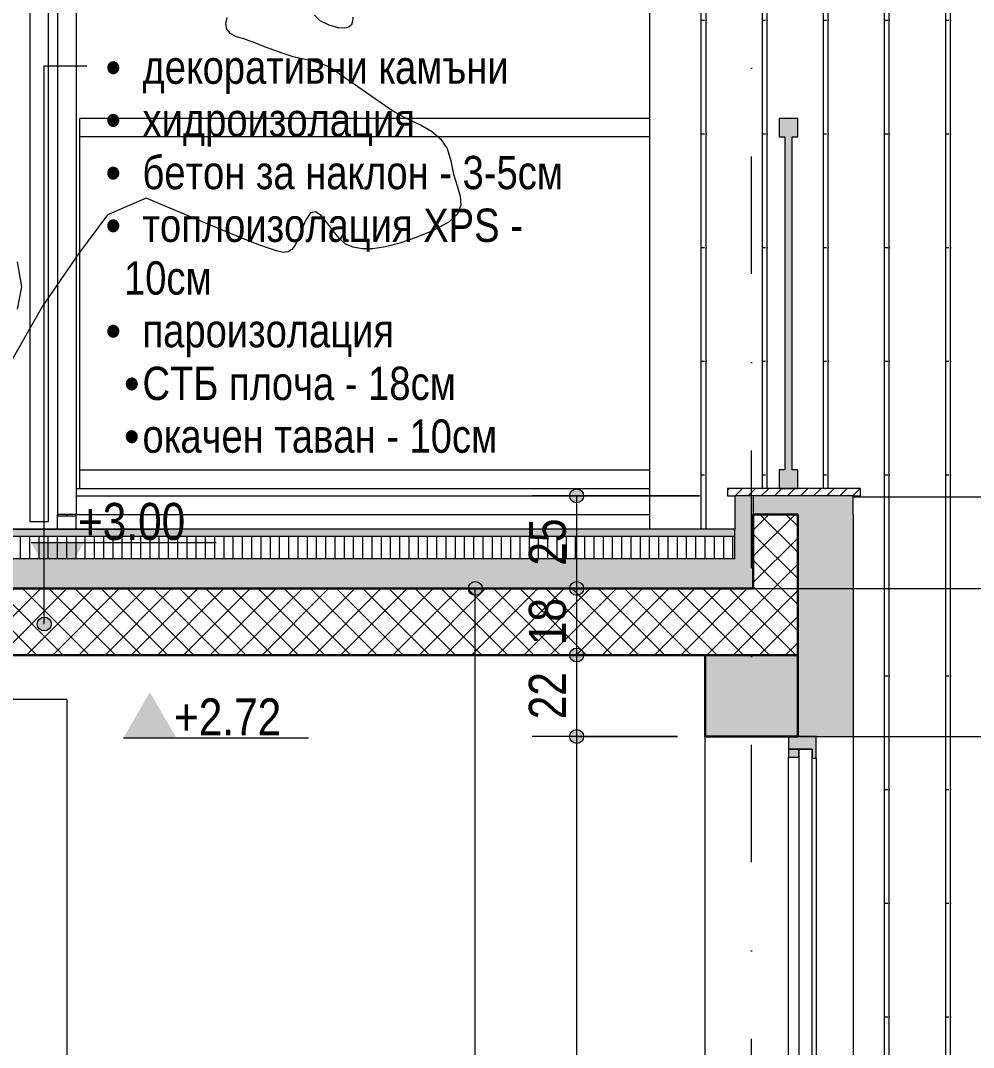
# Model space of a CAD drawing. Header units: centimetres. Extents: x -1339 to 248, y -200 to 805.
# Drawn here: x -431.6 to -174.1, y 176 to 453.4 of the extents above; entities that cross this region are included whole.
import ezdxf

# ---------------------------------------------------------------- set-up
doc = ezdxf.new("R2010")
doc.units = ezdxf.units.CM
doc.linetypes.add('Dash', pattern=[31.75, 15.875, -15.875])
doc.linetypes.add('Dash dot', pattern=[79.375, 31.75, -23.8125, 0, -23.8125])
for name, color, linetype, lineweight in [('A-ANNO-DIMS', 7, 'Continuous', 9), ('A-ANNO-DIMS-50', 7, 'Continuous', 9), ('A-ANNO-NOTE', 7, 'Continuous', 9), ('A-DETL-GENF', 7, 'Continuous', 9), ('A-DETL-MBND', 7, 'Continuous', 9), ('A-FLOR', 7, 'Continuous', 9), ('A-FLOR-FNSH', 7, 'Continuous', 9), ('A-FLOR-HRAL', 7, 'Continuous', 9), ('A-FLOR-LEVL', 7, 'Continuous', 9), ('A-FLOR-MCUT', 7, 'Continuous', 9), ('A-FLOR-PATT', 7, 'Continuous', 9), ('A-GLAZ', 7, 'Continuous', 5), ('A-GLAZ-CWMG', 7, 'Continuous', 9), ('A-WALL', 7, 'Continuous', 9), ('A-WALL-IDEN', 7, 'Continuous', 9), ('A-WALL-PATT', 7, 'Continuous', 9), ('E-ELEC-EQPM', 7, 'Continuous', 9), ('G-ANNO-DIMS', 7, 'Continuous', 9), ('G-ANNO-TEXT', 7, 'Continuous', 9), ('L-PLNT', 7, 'Continuous', 15), ('P-PIPE', 7, 'Continuous', 9), ('S-BEAM', 7, 'Continuous', 9), ('S-GRID', 7, 'Continuous', 9)]:
    doc.layers.add(name, color=color, linetype=linetype, lineweight=lineweight)
doc.layers.add('A-DETL', color=7, linetype='Continuous', lineweight=9, true_color=0x008000)
doc.styles.add('Arial Narrow_1', font='ARIALN.TTF', dxfattribs={"height": 10})
doc.styles.add('Arial Narrow_2', font='ARIALN.TTF', dxfattribs={"height": 9})
doc.dimstyles.new('TEC_DIM', dxfattribs={"dimscale": 30.48, "dimtxt": 10.23431, "dimasz": 0.492126, "dimexe": 0.393701, "dimexo": 0.246063, "dimgap": 0, "dimtad": 1, "dimdec": 0, "dimzin": 0, "dimdsep": 46, "dimtxsty": 'Arial Narrow_1', "dimblk1": 'DOTSMALL', "dimblk2": 'DOTSMALL', "dimsah": 1, "dimcen": 0.09, "dimazin": 0, "dimtfac": 1, "dimtdec": 4, "dimtix": 1, "dimtmove": 0, "dimatfit": 3, "dimfxl": 0, "dimtvp": 1, "dimtolj": 1, "dimtzin": 0, "dimarcsym": 0})
pattern_1 = [(45, (-668.992, 332.896), (-3.535534, 3.535534), []), (135, (-668.992, 332.896), (-3.535534, -3.535534), [])]

# ---------------------------------------------------------------- blocks, each defined once
blk = doc.blocks.new('Railing - Railing-1761564-Б-Б')
at = {"layer": 'A-FLOR-HRAL', "true_color": 0xc0c0c0}
blk.add_hatch(color=9, dxfattribs=at).paths.add_polyline_path([(-221.59, 327), (-221.59, 332), (-223.09, 332), (-223.09, 422), (-221.59, 422), (-221.59, 427), (-226.59, 427), (-226.59, 422), (-225.09, 422), (-225.09, 332), (-226.59, 332), (-226.59, 327), (-222.96, 327)])
at = {"layer": 'A-FLOR-HRAL'}
for p, q in [((-221.59, 427), (-226.59, 427)), ((-226.59, 427), (-226.59, 422)), ((-221.59, 422), (-221.59, 427)), ((-226.59, 422), (-225.09, 422)), ((-225.09, 422), (-225.09, 332)), ((-223.09, 332), (-223.09, 422)), ((-223.09, 422), (-221.59, 422)), ((-225.09, 332), (-226.59, 332)), ((-226.59, 332), (-226.59, 327)), ((-221.59, 332), (-223.09, 332)), ((-221.59, 327), (-221.59, 332)), ((-226.59, 327), (-221.59, 327))]:
    blk.add_line(p, q, dxfattribs=at)
blk = doc.blocks.new('Railing - Railing-1762037-Б-Б')
at = {"layer": 'A-FLOR-HRAL', "color": 252, "true_color": 0x838383}
for p, q in [((-415.59, 422), (-415.59, 427)), ((-329.4, 427), (-415.59, 427)), ((-327.23, 427), (-329.34, 427)), ((-318.71, 422), (-415.59, 422)), ((-415.59, 390.9), (-415.59, 422))]:
    blk.add_line(p, q, dxfattribs=at)
at = {"layer": 'A-FLOR-HRAL'}
for p, q in [((-261.59, 427), (-327.23, 427)), ((-261.59, 422), (-318.71, 422)), ((-415.59, 332), (-415.59, 390.9)), ((-415.59, 327), (-415.59, 332)), ((-415.59, 332), (-261.59, 332))]:
    blk.add_line(p, q, dxfattribs=at)
blk = doc.blocks.new('Rectangular Mullion - TEC_LAMEL-2372253-Б-Б')
at = {"layer": 'A-GLAZ-CWMG', "color": 254, "true_color": 0xd5d5d5}
for p, q in [((-424.09, 551.47), (-424.09, 378.52)), ((-429.09, 540.26), (-429.09, 370.19))]:
    blk.add_line(p, q, dxfattribs=at)
at = {"layer": 'A-GLAZ-CWMG', "color": 253, "true_color": 0xaaaaaa}
for p, q in [((-424.09, 378.52), (-424.09, 318)), ((-429.09, 370.19), (-429.09, 318)), ((-424.09, 318), (-429.09, 318))]:
    blk.add_line(p, q, dxfattribs=at)
blk = doc.blocks.new('Planting_RPC_Tree_Deciduous - Blue_Berry_Elder-4_5_Meters-1824323-Б-Б')
at = {"layer": 'L-PLNT', "color": 253, "true_color": 0xaaaaaa}
for p, q in [((-375.81, 454.25), (-376.16, 452.57)), ((-376.16, 452.57), (-375.96, 451.14)), ((-350.59, 453.35), (-352.16, 454.88)), ((-348.22, 452.17), (-350.59, 453.35)), ((-342.17, 452.32), (-342.84, 451.66)), ((-341.87, 453.24), (-342.17, 452.32)), ((-341.8, 454.34), (-341.87, 453.24)), ((-375.96, 451.14), (-375.05, 449.99)), ((-375.05, 449.99), (-373.29, 449.17)), ((-345.74, 451.5), (-348.22, 452.17)), ((-343.99, 451.36), (-345.74, 451.5)), ((-342.84, 451.66), (-343.99, 451.36)), ((-373.29, 449.17), (-371.35, 448.59)), ((-371.35, 448.59), (-369.86, 448.09)), ((-369.86, 448.09), (-368.59, 447.6)), ((-368.59, 447.6), (-367.29, 447.08)), ((-367.29, 447.08), (-365.75, 446.46)), ((-365.75, 446.46), (-363.71, 445.68)), ((-363.71, 445.68), (-360.94, 444.68)), ((-360.94, 444.68), (-357.99, 443.76)), ((-357.99, 443.76), (-355.46, 443.14)), ((-355.46, 443.14), (-353.24, 442.64)), ((-353.24, 442.64), (-351.19, 442.11)), ((-351.19, 442.11), (-349.19, 441.39)), ((-349.19, 441.39), (-347.12, 440.31)), ((-347.12, 440.31), (-344.86, 438.7)), ((-344.86, 438.7), (-331.39, 429.35)), ((-331.39, 429.35), (-329.03, 427.87)), ((-329.03, 427.87), (-326.27, 426.54)), ((-326.27, 426.54), (-323.37, 425.15)), ((-323.37, 425.15), (-320.58, 423.54)), ((-320.58, 423.54), (-318.13, 421.52)), ((-318.13, 421.52), (-316.29, 418.9)), ((-316.29, 418.9), (-315.31, 415.51)), ((-315.31, 415.51), (-314.57, 411.92)), ((-314.57, 411.92), (-313.61, 408.79)), ((-313.61, 408.79), (-312.83, 406.02)), ((-397.6, 405.41), (-408.08, 400.92)), ((-379.65, 397.92), (-397.6, 405.41)), ((-312.83, 406.02), (-312.65, 403.53)), ((-312.65, 403.53), (-313.47, 401.23)), ((-408.08, 400.92), (-415.93, 390.44)), ((-353.26, 401.44), (-354.58, 399.42)), ((-351.84, 401.73), (-353.26, 401.44)), ((-350.35, 400.73), (-351.84, 401.73)), ((-348.79, 398.9), (-350.35, 400.73)), ((-313.47, 401.23), (-315.72, 399.02)), ((-377.01, 396.8), (-379.65, 397.92)), ((-374.39, 395.71), (-377.01, 396.8)), ((-354.58, 399.42), (-355.71, 396.65)), ((-347.16, 396.71), (-348.79, 398.9)), ((-319.79, 396.8), (-324.67, 394.81)), ((-315.72, 399.02), (-319.79, 396.8)), ((-371.81, 394.65), (-374.39, 395.71)), ((-369.31, 393.64), (-371.81, 394.65)), ((-356.6, 394.42), (-357.4, 392.73)), ((-355.71, 396.65), (-356.6, 394.42)), ((-345.47, 394.61), (-347.16, 396.71)), ((-343.74, 393.06), (-345.47, 394.61)), ((-324.67, 394.81), (-329.06, 393.31)), ((-366.9, 392.72), (-369.31, 393.64)), ((-364.6, 391.9), (-366.9, 392.72)), ((-362.44, 391.19), (-364.6, 391.9)), ((-358.25, 391.56), (-359.28, 390.92)), ((-357.4, 392.73), (-358.25, 391.56)), ((-341.74, 392.17), (-343.74, 393.06)), ((-339.28, 391.74), (-341.74, 392.17)), ((-336.35, 391.78), (-339.28, 391.74)), ((-332.95, 392.31), (-336.35, 391.78)), ((-329.06, 393.31), (-332.95, 392.31)), ((-415.93, 390.44), (-425.66, 376.23)), ((-360.63, 390.8), (-362.44, 391.19)), ((-359.28, 390.92), (-360.63, 390.8)), ((-431.27, 381.46), (-432.39, 388.2)), ((-432.39, 375.48), (-431.27, 381.46)), ((-425.66, 376.23), (-435.01, 359.77)), ((-439.09, 316), (-426.15, 316)), ((-426.15, 316), (-414.26, 316)), ((-414.26, 316), (-403.78, 316)), ((-403.78, 316), (-395.03, 316)), ((-395.03, 316), (-391.51, 316))]:
    blk.add_line(p, q, dxfattribs=at)
blk = doc.blocks.new('SINGLE - F - 145x252-2508675-Б-Б')
at = {"layer": 'A-GLAZ', "true_color": 0xc0c0c0}
h = blk.add_hatch(color=9, dxfattribs=at)
h.paths.add_polyline_path([(-224.09, 8), (-216.59, 8), (-216.59, 13.9), (-217.69, 13.9), (-217.69, 11.4), (-224.09, 11.4)])
h.paths.add_polyline_path([(-217.69, 254.1), (-216.59, 254.1), (-216.59, 260), (-224.09, 260), (-224.09, 256.6), (-217.69, 256.6)])
h = blk.add_hatch(color=9, dxfattribs=at)
h.paths.add_polyline_path([(-224.09, 11.4), (-221.29, 11.4), (-221.29, 13.6), (-224.09, 13.6)])
h.paths.add_polyline_path([(-221.29, 254.4), (-221.29, 256.6), (-224.09, 256.6), (-224.09, 254.4)])
at = {"layer": 'A-GLAZ'}
for p, q in [((-224.09, 260), (-224.09, 256.6)), ((-216.59, 260), (-224.09, 260)), ((-216.59, 254.1), (-216.59, 260)), ((-224.09, 256.6), (-224.09, 254.4)), ((-221.29, 256.6), (-224.09, 256.6)), ((-224.09, 256.6), (-217.69, 256.6)), ((-217.69, 256.6), (-221.29, 256.6)), ((-221.29, 256.6), (-221.29, 11.4)), ((-221.29, 254.4), (-221.29, 256.6)), ((-217.69, 11.4), (-217.69, 256.6)), ((-217.69, 256.6), (-217.69, 254.1)), ((-224.09, 254.4), (-221.29, 254.4)), ((-224.09, 13.6), (-224.09, 254.4)), ((-217.69, 254.1), (-216.59, 254.1)), ((-216.59, 254.1), (-216.59, 13.9)), ((-216.59, 13.9), (-217.69, 13.9)), ((-217.69, 13.9), (-217.69, 11.4)), ((-216.59, 8), (-216.59, 13.9)), ((-224.09, 13.6), (-224.09, 11.4)), ((-221.29, 13.6), (-224.09, 13.6)), ((-224.09, 11.4), (-221.29, 11.4)), ((-224.09, 11.4), (-224.09, 8)), ((-217.69, 11.4), (-224.09, 11.4)), ((-221.29, 11.4), (-221.29, 13.6)), ((-221.29, 11.4), (-217.69, 11.4)), ((-224.09, 8), (-216.59, 8))]:
    blk.add_line(p, q, dxfattribs=at)
blk = doc.blocks.new('Fireplace - Type 1-2346596-Б-Б')
at = {"layer": 'E-ELEC-EQPM', "color": 254, "true_color": 0xcccccc}
for p, q in [((-549.09, 270), (-549.09, 91.71)), ((-419.09, 270), (-549.09, 270)), ((-419.09, 270), (-419.09, 91.71)), ((-419.09, 91.71), (-549.09, 91.71)), ((-549.09, 91.68), (-419.09, 91.68)), ((-549.09, 89.72), (-549.09, 91.68)), ((-419.09, 89.72), (-419.09, 91.68)), ((-419.09, 89.72), (-549.09, 89.72)), ((-534.62, 89.72), (-534.62, 77.49)), ((-534.62, 89.72), (-534.62, 77.49)), ((-534.57, 89.72), (-534.57, 77.48)), ((-534.55, 89.72), (-534.55, 77.48)), ((-534.55, 89.72), (-534.55, 77.48)), ((-534.54, 77.48), (-534.54, 89.68)), ((-534.54, 89.68), (-534.54, 89.02)), ((-534.54, 89.02), (-534.54, 89.68)), ((-534.54, 77.48), (-534.54, 89.02)), ((-534.54, 89.02), (-534.49, 89.02)), ((-534.49, 89.02), (-534.54, 89.02)), ((-534.52, 77.48), (-534.52, 89.72)), ((-534.52, 77.48), (-534.52, 89.72)), ((-534.49, 89.67), (-534.48, 89.71)), ((-534.48, 89.71), (-534.49, 89.67)), ((-534.49, 77.48), (-534.49, 89.67)), ((-534.49, 89.02), (-534.49, 89.67)), ((-534.49, 89.67), (-534.49, 89.02)), ((-534.49, 77.48), (-534.49, 89.02)), ((-534.48, 89.71), (-534.44, 89.73)), ((-534.44, 89.73), (-534.48, 89.71)), ((-534.48, 77.47), (-534.48, 89.71)), ((-534.45, 89.72), (-534.45, 77.47)), ((-534.45, 89.72), (-534.45, 77.47)), ((-534.45, 77.47), (-534.45, 89.72)), ((-534.44, 77.47), (-534.44, 89.72)), ((-534.12, 77.44), (-534.12, 89.72)), ((-534.1, 89.72), (-534.1, 89.12)), ((-534.1, 89.12), (-534.1, 89.72)), ((-434.44, 89.12), (-534.1, 89.12)), ((-434.44, 89.12), (-534.1, 89.12)), ((-534.04, 77.43), (-534.05, 89.72)), ((-534.05, 89.72), (-534.04, 77.43)), ((-434.94, 75.97), (-434.94, 89.72)), ((-434.58, 89.72), (-434.58, 76.02)), ((-434.58, 76.02), (-434.58, 89.72)), ((-434.54, 76.03), (-434.54, 89.72)), ((-434.51, 76.03), (-434.51, 89.72)), ((-434.51, 89.72), (-434.51, 76.03)), ((-434.44, 89.72), (-434.44, 89.12)), ((-434.44, 89.12), (-434.44, 89.72)), ((-434.19, 89.73), (-434.15, 89.71)), ((-434.15, 89.71), (-434.19, 89.73)), ((-434.19, 89.72), (-434.19, 76.08)), ((-434.18, 76.08), (-434.18, 89.72)), ((-434.18, 76.08), (-434.18, 89.72)), ((-434.18, 89.72), (-434.18, 76.08)), ((-434.15, 89.71), (-434.15, 76.08)), ((-434.15, 89.71), (-434.14, 89.67)), ((-434.14, 89.67), (-434.15, 89.71)), ((-434.14, 89.67), (-434.14, 76.09)), ((-434.14, 89.67), (-434.14, 89.02)), ((-434.14, 89.02), (-434.14, 89.67)), ((-434.14, 89.02), (-434.14, 76.09)), ((-434.14, 89.02), (-434.09, 89.02)), ((-434.09, 89.02), (-434.14, 89.02)), ((-434.11, 89.72), (-434.11, 76.09)), ((-434.11, 89.72), (-434.11, 76.09)), ((-434.09, 89.68), (-434.09, 76.09)), ((-434.09, 89.02), (-434.09, 89.68)), ((-434.09, 89.68), (-434.09, 89.02)), ((-434.09, 89.02), (-434.09, 76.09)), ((-434.08, 76.09), (-434.08, 89.72)), ((-434.08, 76.09), (-434.08, 89.72)), ((-434.06, 76.1), (-434.06, 89.72)), ((-434.01, 76.1), (-434.01, 89.72)), ((-434.01, 76.1), (-434.01, 89.72)), ((-497.67, 54.19), (-497.67, 54.99)), ((-497.67, 54.99), (-477.67, 54.99)), ((-497.67, 54.99), (-497.67, 54.49)), ((-496.17, 54.99), (-497.67, 54.99)), ((-497.67, 54.99), (-497.67, 54.99)), ((-497.67, 54.49), (-497.67, 54.19)), ((-477.67, 54.49), (-497.67, 54.49)), ((-497.67, 54.49), (-496.17, 54.49)), ((-497.67, 54.49), (-497.67, 54.49)), ((-497.67, 52.19), (-497.67, 54.19)), ((-497.67, 54.19), (-477.67, 54.19)), ((-497.67, 54.19), (-477.67, 54.19)), ((-497.67, 52.19), (-497.67, 54.19)), ((-496.97, 54.99), (-496.17, 54.99)), ((-496.97, 54.49), (-496.97, 54.99)), ((-496.97, 54.99), (-478.37, 54.99)), ((-496.97, 54.99), (-496.97, 54.99)), ((-496.97, 54.49), (-496.97, 54.99)), ((-496.17, 54.49), (-496.97, 54.49)), ((-496.97, 54.49), (-496.97, 54.49)), ((-478.37, 54.49), (-496.97, 54.49)), ((-479.17, 54.99), (-496.17, 54.99)), ((-496.17, 54.99), (-496.17, 54.49)), ((-496.17, 54.99), (-496.17, 54.49)), ((-496.17, 54.99), (-479.17, 54.99)), ((-496.17, 54.49), (-479.17, 54.49)), ((-479.17, 54.49), (-496.17, 54.49)), ((-479.17, 54.99), (-479.17, 54.49)), ((-477.67, 54.99), (-479.17, 54.99)), ((-479.17, 54.99), (-478.37, 54.99)), ((-479.17, 54.49), (-479.17, 54.99)), ((-479.17, 54.49), (-477.67, 54.49)), ((-478.37, 54.49), (-479.17, 54.49)), ((-478.37, 54.99), (-478.37, 54.49)), ((-478.37, 54.99), (-478.37, 54.99)), ((-478.37, 54.99), (-478.37, 54.49)), ((-478.37, 54.49), (-478.37, 54.49)), ((-477.67, 54.49), (-477.67, 54.99)), ((-477.67, 54.99), (-477.67, 54.99)), ((-477.67, 54.19), (-477.67, 54.99)), ((-477.67, 54.49), (-477.67, 54.49)), ((-477.67, 54.49), (-477.67, 54.19)), ((-477.67, 52.19), (-477.67, 54.19)), ((-477.67, 54.19), (-477.67, 52.19)), ((-477.59, 50), (-509.3, 50)), ((-509.3, 50), (-477.59, 50)), ((-509.22, 51.36), (-477.59, 51.36)), ((-509.22, 51.35), (-477.59, 51.35)), ((-509.22, 51.26), (-477.59, 51.26)), ((-509.22, 51.24), (-477.59, 51.24)), ((-477.59, 51.94), (-509.18, 51.94)), ((-509.18, 51.94), (-477.59, 51.94)), ((-477.67, 52.19), (-497.67, 52.19)), ((-497.67, 52.19), (-497.67, 51.38)), ((-497.67, 51.88), (-497.67, 52.19)), ((-497.67, 52.19), (-477.67, 52.19)), ((-497.67, 51.88), (-477.67, 51.88)), ((-477.67, 51.38), (-497.67, 51.38)), ((-477.67, 51.88), (-477.67, 52.19)), ((-477.67, 52.19), (-477.67, 51.38)), ((-448.19, 51.94), (-469.59, 51.94)), ((-469.59, 51.94), (-448.19, 51.94)), ((-469.59, 51.36), (-448.15, 51.36)), ((-469.59, 51.35), (-448.15, 51.35)), ((-469.59, 51.26), (-448.15, 51.26)), ((-469.59, 51.24), (-448.15, 51.24)), ((-448.07, 50), (-469.59, 50)), ((-469.59, 50), (-448.07, 50)), ((-419.09, 8), (-419.09, 16))]:
    blk.add_line(p, q, dxfattribs=at)
at = {"layer": 'E-ELEC-EQPM', "color": 254, "true_color": 0xcccccc, "flags": 128}
for points in [[(-534.54, 89.68), (-534.54, 89.7), (-534.53, 89.72)], [(-534.54, 89.02), (-534.54, 89.19), (-534.54, 89.35), (-534.54, 89.52), (-534.54, 89.68)], [(-534.49, 89.02), (-534.5, 89.02), (-534.52, 89.02), (-534.53, 89.02), (-534.54, 89.02)], [(-534.48, 89.71), (-534.48, 89.7), (-534.49, 89.69), (-534.49, 89.68), (-534.49, 89.67)], [(-534.49, 89.67), (-534.49, 89.51), (-534.49, 89.35), (-534.49, 89.19), (-534.49, 89.02)], [(-534.45, 89.72), (-534.46, 89.72), (-534.47, 89.72), (-534.48, 89.71)], [(-434.15, 89.71), (-434.16, 89.72), (-434.17, 89.72), (-434.18, 89.72)], [(-434.14, 89.67), (-434.14, 89.68), (-434.14, 89.69), (-434.15, 89.7), (-434.15, 89.71)], [(-434.14, 89.02), (-434.14, 89.19), (-434.14, 89.35), (-434.14, 89.51), (-434.14, 89.67)], [(-434.09, 89.02), (-434.1, 89.02), (-434.11, 89.02), (-434.12, 89.02), (-434.14, 89.02)], [(-434.1, 89.72), (-434.09, 89.7), (-434.09, 89.68)], [(-434.09, 89.68), (-434.09, 89.52), (-434.09, 89.35), (-434.09, 89.19), (-434.09, 89.02)]]:
    blk.add_lwpolyline(points, dxfattribs=at)
blk = doc.blocks.new('Rectangular Mullion - TEC_LAMEL-2378679-Б-Б')
at = {"layer": 'A-GLAZ-CWMG', "color": 254, "true_color": 0xd5d5d5}
for p, q in [((-416.59, 549.27), (-416.59, 389.49)), ((-421.59, 540.26), (-421.59, 382.18))]:
    blk.add_line(p, q, dxfattribs=at)
at = {"layer": 'A-GLAZ-CWMG', "color": 253, "true_color": 0xaaaaaa}
for p, q in [((-416.59, 389.49), (-416.59, 320)), ((-421.59, 382.18), (-421.59, 320)), ((-416.59, 320), (-421.59, 320))]:
    blk.add_line(p, q, dxfattribs=at)
blk = doc.blocks.new('Entwässerungsrinne Fahrweg - 330-2441895-Б-Б')
at = {"layer": 'P-PIPE'}
h = blk.add_hatch(dxfattribs=at)
h.set_pattern_fill('FP1_2', color=256, style=0, pattern_type=2)
h.set_pattern_definition([(90, (-668.992, 332.896), (-2.5, 2e-16), [])])
h.paths.add_polyline_path([(-421.59, 319.5), (-416.59, 319.5), (-416.59, 320), (-421.59, 320)])
blk.add_line((-416.59, 319.5), (-421.59, 319.5), dxfattribs=at)
blk = doc.blocks.new('Spot Elevations - ELEVATION_PROJECT-150941-Б-Б')
at = {"layer": 'A-ANNO-NOTE'}
blk.add_hatch(color=256, dxfattribs=at).paths.add_polyline_path([(-428.74, 312.39), (-414.43, 312.39), (-421.59, 300)])
blk.add_line((-428.74, 312.39), (-378.74, 312.39), dxfattribs=at)
blk = doc.blocks.new('Spot Elevations - ELEVATION_PROJECT-V37-Б-Б')
at = {"layer": 'A-ANNO-NOTE'}
blk.add_hatch(color=256, dxfattribs=at).paths.add_polyline_path([(-403.79, 259.61), (-389.48, 259.61), (-396.63, 272)])
blk.add_line((-403.79, 259.61), (-353.79, 259.61), dxfattribs=at)
blk = doc.blocks.new('DIMBLOCK14-Б-Б')
at = {"layer": 'A-ANNO-DIMS-50', "transparency": 16777216}
h = blk.add_hatch(color=256, dxfattribs=at)
edge = h.paths.add_edge_path()
edge.add_arc((-281.3, 260), 1.88, 0, 360)
h = blk.add_hatch(color=256, dxfattribs=at)
edge = h.paths.add_edge_path()
edge.add_arc((-281.3, 8), 1.88, 0, 360)
for p, q in [((-254.09, 260), (-293.3, 260)), ((-281.3, 8), (-281.3, 260)), ((-281.3, 260), (-254.09, 260)), ((-276.46, 8), (-293.3, 8)), ((-281.3, 8), (-276.46, 8))]:
    blk.add_line(p, q, dxfattribs=at)
for centre in [(-281.3, 260), (-281.3, 8)]:
    blk.add_circle(centre, 1.88, dxfattribs=at)
at = {"layer": 'A-ANNO-DIMS-50', "color": 0, "transparency": 16777216, "insert": (-294.23, 124.5), "char_height": 10, "width": 22.8079, "attachment_point": 1, "rotation": 90, "line_spacing_factor": 0.974696, "style": 'Arial Narrow_1'}
blk.add_mtext('252', dxfattribs=at)
blk = doc.blocks.new('_DotSmall')
at = {"color": 0, "linetype": 'ByBlock', "const_width": 0.5}
blk.add_lwpolyline([(-0.0625, 0, 1), (0.0625, 0, 1)], format="xyb", close=True, dxfattribs=at)
blk = doc.blocks.new('DIMBLOCK15-Б-Б')
at = {"layer": 'A-ANNO-DIMS-50', "transparency": 16777216}
h = blk.add_hatch(color=256, dxfattribs=at)
edge = h.paths.add_edge_path()
edge.add_arc((-281.3, 282), 1.88, 0, 360)
h = blk.add_hatch(color=256, dxfattribs=at)
edge = h.paths.add_edge_path()
edge.add_arc((-281.3, 260), 1.88, 0, 360)
for p, q in [((-276.46, 282), (-293.3, 282)), ((-281.3, 260), (-281.3, 282)), ((-281.3, 282), (-276.46, 282)), ((-254.09, 260), (-293.3, 260)), ((-281.3, 260), (-254.09, 260))]:
    blk.add_line(p, q, dxfattribs=at)
for centre in [(-281.3, 282), (-281.3, 260)]:
    blk.add_circle(centre, 1.88, dxfattribs=at)
at = {"layer": 'A-ANNO-DIMS-50', "color": 0, "transparency": 16777216, "insert": (-294.23, 264.66), "char_height": 10, "width": 15.2053, "attachment_point": 1, "rotation": 90, "line_spacing_factor": 0.974696, "style": 'Arial Narrow_1'}
blk.add_mtext('22', dxfattribs=at)
blk = doc.blocks.new('DIMBLOCK16-Б-Б')
at = {"layer": 'A-ANNO-DIMS-50', "transparency": 16777216}
h = blk.add_hatch(color=256, dxfattribs=at)
edge = h.paths.add_edge_path()
edge.add_arc((-281.3, 300), 1.88, 0, 360)
h = blk.add_hatch(color=256, dxfattribs=at)
edge = h.paths.add_edge_path()
edge.add_arc((-281.3, 282), 1.88, 0, 360)
for p, q in [((-276.46, 300), (-293.3, 300)), ((-281.3, 282), (-281.3, 300)), ((-281.3, 300), (-276.46, 300)), ((-276.46, 282), (-293.3, 282)), ((-281.3, 282), (-276.46, 282))]:
    blk.add_line(p, q, dxfattribs=at)
for centre in [(-281.3, 300), (-281.3, 282)]:
    blk.add_circle(centre, 1.88, dxfattribs=at)
at = {"layer": 'A-ANNO-DIMS-50', "color": 0, "transparency": 16777216, "insert": (-294.23, 284.66), "char_height": 10, "width": 15.2053, "attachment_point": 1, "rotation": 90, "line_spacing_factor": 0.974696, "style": 'Arial Narrow_1'}
blk.add_mtext('18', dxfattribs=at)
blk = doc.blocks.new('DIMBLOCK17-Б-Б')
at = {"layer": 'A-ANNO-DIMS-50', "transparency": 16777216}
h = blk.add_hatch(color=256, dxfattribs=at)
edge = h.paths.add_edge_path()
edge.add_arc((-281.3, 325), 1.88, 0, 360)
h = blk.add_hatch(color=256, dxfattribs=at)
edge = h.paths.add_edge_path()
edge.add_arc((-281.3, 300), 1.88, 0, 360)
for p, q in [((-248.09, 325), (-293.3, 325)), ((-281.3, 300), (-281.3, 325)), ((-281.3, 325), (-248.09, 325)), ((-276.46, 300), (-293.3, 300)), ((-281.3, 300), (-276.46, 300))]:
    blk.add_line(p, q, dxfattribs=at)
for centre in [(-281.3, 325), (-281.3, 300)]:
    blk.add_circle(centre, 1.88, dxfattribs=at)
at = {"layer": 'A-ANNO-DIMS-50', "color": 0, "transparency": 16777216, "insert": (-294.23, 306.16), "char_height": 10, "width": 15.2053, "attachment_point": 1, "rotation": 90, "line_spacing_factor": 0.974696, "style": 'Arial Narrow_1'}
blk.add_mtext('25', dxfattribs=at)
blk = doc.blocks.new('DIMBLOCK19-Б-Б')
at = {"layer": 'A-ANNO-DIMS-50', "transparency": 16777216}
h = blk.add_hatch(color=256, dxfattribs=at)
edge = h.paths.add_edge_path()
edge.add_arc((-308.7, 300), 1.88, 0, 360)
h = blk.add_hatch(color=256, dxfattribs=at)
edge = h.paths.add_edge_path()
edge.add_arc((-308.7, 0), 1.87, 0, 360)
for p, q in [((-303.85, 300), (-320.7, 300)), ((-308.7, 0), (-308.7, 300)), ((-308.7, 300), (-303.85, 300)), ((-303.85, 0), (-320.7, 0)), ((-308.7, 0), (-303.85, 0))]:
    blk.add_line(p, q, dxfattribs=at)
for centre, radius in [((-308.7, 300), 1.88), ((-308.7, 0), 1.87)]:
    blk.add_circle(centre, radius, dxfattribs=at)
at = {"layer": 'A-ANNO-DIMS-50', "color": 0, "transparency": 16777216, "insert": (-321.63, 140.5), "char_height": 10, "width": 22.8079, "attachment_point": 1, "rotation": 90, "line_spacing_factor": 0.974696, "style": 'Arial Narrow_1'}
blk.add_mtext('300', dxfattribs=at)

msp = doc.modelspace()

# ---------------------------------------------------------------- hatches: boundary and pattern name
at = {"layer": 'A-DETL-GENF', "true_color": 0xffff80}
msp.add_hatch(color=51, dxfattribs=at).paths.add_polyline_path([(-221.59, 320), (-206.59, 320), (-206.59, 325), (-233.59, 325), (-233.59, 320), (-222.96, 320)])
at = {"layer": 'A-FLOR-PATT', "lineweight": 5, "true_color": 0x787878}
msp.add_hatch(color=8, dxfattribs=at).paths.add_polyline_path([(-238.59, 314), (-238.59, 316), (-583.59, 316), (-583.59, 314), (-247.76, 314)])
at = {"layer": 'A-FLOR-PATT', "true_color": 0xc0c0c0}
h = msp.add_hatch(dxfattribs=at)
h.set_pattern_fill('FP1_13', color=9, angle=-90, style=0, pattern_type=2)
h.set_pattern_definition([(270, (-714.087, 316), (2.5, 2e-16), [])])
h.paths.add_polyline_path([(-238.59, 308), (-238.59, 314), (-583.59, 314), (-583.59, 308), (-247.76, 308)])
at = {"layer": 'A-FLOR-PATT', "true_color": 0xffff80}
msp.add_hatch(color=51, dxfattribs=at).paths.add_polyline_path([(-495.73, 300), (-238.59, 300), (-238.59, 308), (-603.59, 308), (-603.59, 300), (-545.33, 300)])
at = {"layer": 'A-FLOR-PATT'}
h = msp.add_hatch(dxfattribs=at)
h.set_pattern_fill('FP1_1', color=256, style=0, pattern_type=2)
h.set_pattern_definition(pattern_1)
h.paths.add_polyline_path([(-938.95, 282), (-221.59, 282), (-221.59, 300), (-938.95, 300), (-938.95, 287.3)])
at = {"layer": 'A-WALL-PATT', "true_color": 0x8b8b8b}
h = msp.add_hatch(dxfattribs=at)
h.set_pattern_fill('FP1_15', color=252, style=0, pattern_type=2)
h.set_pattern_definition([(0, (-247.65, 300), (16.51, 30.709), [0.8382, -15.672]), (90, (-264.16, 300), (-16.51, 30.709), [30.709, 0]), (90, (-262.89, 300), (-16.51, 30.709), [30.709, 0])])
h.paths.add_polyline_path([(-198.17, 300), (-176.59, 300), (-176.59, 730.58), (-261.59, 730.58), (-261.59, 316), (-238.59, 316), (-238.59, 325), (-240.59, 325), (-240.59, 327), (-226.59, 327), (-226.59, 332), (-225.09, 332), (-225.09, 422), (-226.59, 422), (-226.59, 427), (-221.59, 427), (-221.59, 422), (-223.09, 422), (-223.09, 332), (-221.59, 332), (-221.59, 327), (-204.59, 327), (-204.59, 325), (-206.59, 325), (-206.59, 300)])
at = {"layer": 'A-WALL-PATT', "true_color": 0x787878}
h = msp.add_hatch(dxfattribs=at)
h.set_pattern_fill('FP1_4', color=8, style=0, pattern_type=2)
h.set_pattern_definition([(45, (-668.992, 332.896), (-1.767767, 1.767767), [])])
h.paths.add_polyline_path([(-204.59, 325), (-204.59, 327), (-240.59, 327), (-240.59, 325), (-206.59, 325)])
at = {"layer": 'A-WALL-PATT', "true_color": 0xffff80}
msp.add_hatch(color=51, dxfattribs=at).paths.add_polyline_path([(-238.59, 300), (-233.59, 300), (-233.59, 325), (-238.59, 325), (-238.59, 308)])
at = {"layer": 'A-WALL-PATT', "lineweight": 5, "true_color": 0xffff80}
msp.add_hatch(color=51, dxfattribs=at).paths.add_polyline_path([(-206.59, 300), (-206.59, 320), (-221.59, 320), (-221.59, 300)])
h = msp.add_hatch(color=51, dxfattribs=at)
h.paths.add_polyline_path([(-216.59, -10), (-216.59, 8), (-221.59, 8), (-221.59, -10)])
h.paths.add_polyline_path([(-206.59, 260), (-206.59, 300), (-221.59, 300), (-221.59, 260)])
at = {"layer": 'A-WALL-PATT', "true_color": 0x8b8b8b}
h = msp.add_hatch(dxfattribs=at)
h.set_pattern_fill('FP1_14', color=252, style=0, pattern_type=2)
h.set_pattern_definition([(0, (-181.61, 0), (16.51, 30.709), [0.8382, -15.672]), (90, (-198.12, 0), (-16.51, 30.709), [30.709, 0]), (90, (-196.85, 0), (-16.51, 30.709), [30.709, 0])])
h.paths.add_polyline_path([(-202.09, 5), (-176.59, 5), (-176.59, 300), (-206.59, 300), (-206.59, 5)])
at = {"layer": 'A-WALL-PATT', "true_color": 0x808080}
msp.add_hatch(color=8, dxfattribs=at).paths.add_polyline_path([(-246.59, 260), (-221.59, 260), (-221.59, 282), (-246.59, 282)])
at = {"layer": 'G-ANNO-TEXT'}
h = msp.add_hatch(color=256, dxfattribs=at)
edge = h.paths.add_edge_path()
edge.add_arc((-425.17, 290.38), 1.88, 0, 360)
at = {"layer": 'S-BEAM'}
h = msp.add_hatch(dxfattribs=at)
h.set_pattern_fill('FP1_1', color=256, style=0, pattern_type=2)
h.set_pattern_definition(pattern_1)
h.paths.add_polyline_path([(-221.59, 300), (-221.59, 320), (-233.59, 320), (-233.59, 300), (-222.96, 300)])

# ---------------------------------------------------------------- linework, layer by layer
at = {"layer": 'A-DETL', "color": 7, "lineweight": 30}
for p, q in [((-233.59, 320), (-233.59, 300)), ((-233.59, 320), (-221.59, 320)), ((-221.59, 300), (-221.59, 320)), ((-246.59, 282), (-221.59, 282))]:
    msp.add_line(p, q, dxfattribs=at)
at = {"layer": 'A-DETL-MBND'}
for p, q in [((-233.59, 325), (-238.59, 325)), ((-233.59, 325), (-233.59, 320)), ((-206.59, 325), (-233.59, 325)), ((-206.59, 320), (-206.59, 325))]:
    msp.add_line(p, q, dxfattribs=at)
at = {"layer": 'A-FLOR'}
for p, q in [((-416.59, 320), (-261.59, 320)), ((-416.59, 316), (-416.59, 320))]:
    msp.add_line(p, q, dxfattribs=at)
at = {"layer": 'A-FLOR-FNSH'}
msp.add_line((-238.59, 316), (-583.59, 316), dxfattribs=at)
at = {"layer": 'A-FLOR-FNSH', "lineweight": 30}
for p, q in [((-233.59, 300), (-938.95, 300)), ((-721.59, 282), (-246.59, 282))]:
    msp.add_line(p, q, dxfattribs=at)
at = {"layer": 'A-FLOR-LEVL', "linetype": 'Dash'}
msp.add_line((-1317.52, 300), (176.75, 300), dxfattribs=at)
at = {"layer": 'A-FLOR-MCUT'}
for p, q in [((-238.59, 314), (-583.59, 314)), ((-238.59, 308), (-238.59, 316)), ((-238.59, 308), (-588.59, 308))]:
    msp.add_line(p, q, dxfattribs=at)
at = {"layer": 'A-WALL'}
for p, q in [((-261.59, 689.76), (-261.59, 316)), ((-416.59, 327), (-261.59, 327)), ((-416.59, 325), (-261.59, 325)), ((-204.59, 327), (-240.59, 327)), ((-240.59, 327), (-240.59, 325)), ((-240.59, 325), (-238.59, 325)), ((-238.59, 325), (-238.59, 316)), ((-206.59, 325), (-204.59, 325)), ((-204.59, 325), (-204.59, 327)), ((-421.59, 316), (-421.59, 320)), ((-233.59, 300), (-233.59, 320)), ((-221.59, 320), (-221.59, 300)), ((-206.59, 320), (-206.59, 5)), ((-246.59, 8), (-246.59, 260)), ((-221.59, 260), (-206.59, 260))]:
    msp.add_line(p, q, dxfattribs=at)
at = {"layer": 'A-WALL', "lineweight": 30}
for p, q in [((-221.59, 300), (-221.59, 260)), ((-246.59, 282), (-246.59, 260)), ((-246.59, 260), (-221.59, 260))]:
    msp.add_line(p, q, dxfattribs=at)
at = {"layer": 'A-WALL-IDEN'}
msp.add_line((-226.59, 300), (-142.39, 300), dxfattribs=at)
at = {"layer": 'G-ANNO-DIMS'}
for p, q in [((-206.59, 324.74), (-113.37, 324.74)), ((-206.59, 260), (-110.7, 260))]:
    msp.add_line(p, q, dxfattribs=at)
at = {"layer": 'G-ANNO-TEXT'}
for p, q in [((-425.17, 441.2), (-413.63, 441.2)), ((-425.17, 290.38), (-425.17, 441.2))]:
    msp.add_line(p, q, dxfattribs=at)
msp.add_circle((-425.17, 290.38), 1.88, dxfattribs=at)
at = {"layer": 'S-GRID', "color": 1, "linetype": 'Dash dot', "lineweight": 18, "true_color": 0xff0000}
msp.add_line((-234.09, -91.88), (-234.09, 649.77), dxfattribs=at)

# ---------------------------------------------------------------- block references
at = {"layer": 'A-ANNO-NOTE'}
for name in ['Spot Elevations - ELEVATION_PROJECT-150941-Б-Б', 'Spot Elevations - ELEVATION_PROJECT-V37-Б-Б']:
    msp.add_blockref(name, (0, 0), dxfattribs=at)
at = {"layer": 'A-FLOR-HRAL'}
for name in ['Railing - Railing-1762037-Б-Б', 'Railing - Railing-1761564-Б-Б']:
    msp.add_blockref(name, (0, 0), dxfattribs=at)
at = {"layer": 'A-GLAZ'}
msp.add_blockref('SINGLE - F - 145x252-2508675-Б-Б', (0, 0), dxfattribs=at)
at = {"layer": 'A-GLAZ-CWMG', "color": 253, "true_color": 0xaaaaaa}
for name in ['Rectangular Mullion - TEC_LAMEL-2372253-Б-Б', 'Rectangular Mullion - TEC_LAMEL-2378679-Б-Б']:
    msp.add_blockref(name, (0, 0), dxfattribs=at)
at = {"layer": 'E-ELEC-EQPM', "color": 254, "true_color": 0xcccccc}
msp.add_blockref('Fireplace - Type 1-2346596-Б-Б', (0, 0), dxfattribs=at)
at = {"layer": 'L-PLNT', "color": 253, "true_color": 0xaaaaaa}
msp.add_blockref('Planting_RPC_Tree_Deciduous - Blue_Berry_Elder-4_5_Meters-1824323-Б-Б', (0, 0), dxfattribs=at)
at = {"layer": 'P-PIPE'}
msp.add_blockref('Entwässerungsrinne Fahrweg - 330-2441895-Б-Б', (0, 0), dxfattribs=at)

# ---------------------------------------------------------------- texts
at = {"layer": 'G-ANNO-DIMS', "char_height": 10, "width": 34.7536, "attachment_point": 1, "line_spacing_factor": 0.974696, "style": 'Arial Narrow_1'}
for s, insert in [('+3.00', (-416.07, 323.09)), ('+2.72', (-390.13, 270.27))]:
    msp.add_mtext(s, dxfattribs=dict(at, insert=insert))
at = {"layer": 'G-ANNO-TEXT', "insert": (-408.63, 445.35), "char_height": 9, "width": 133.2695, "attachment_point": 1, "line_spacing_factor": 0.949189, "style": 'Arial Narrow_2'}
msp.add_mtext('\\pi-5.00004,l5.00004,t9.99999,15.00003,19.99998,25.00002,29.99997,35.00001,39.99996,45,50.00004,54.99999,60.00003,64.99998,70.00002,74.99997,80.00001,84.99996,90,95.00004,99.99999,105.00003,109.99998,115.00002,119.99997,125.00001,129.99996,135,140.00004,144.99999,150.00003,154.99998,160.00002;{\\fSymbol|b0|i0|c2|p18;·^I\\fArial Narrow|b0|i0|c204|p34;декоративни камъни\\P\\fSymbol|b0|i0|c2|p18;·^I\\fArial Narrow|b0|i0|c204|p34;хидроизолация \\P\\fSymbol|b0|i0|c2|p18;·^I\\fArial Narrow|b0|i0|c204|p34;бетон за наклон }- 3-5{\\fArial Narrow|b0|i0|c204|p34;см\\P\\fSymbol|b0|i0|c2|p18;·^I\\fArial Narrow|b0|i0|c204|p34;топлоизолация }XPS - \\P\\pi0,t5.00004,9.99999,15.00003,19.99998,25.00002,29.99997,35.00001,39.99996,45,50.00004,54.99999,60.00003,64.99998,70.00002,74.99997,80.00001,84.99996,90,95.00004,99.99999,105.00003,109.99998,115.00002,119.99997,125.00001,129.99996,135,140.00004,144.99999,150.00003,154.99998,160.00002;10{\\fArial Narrow|b0|i0|c204|p34;см\\P\\pi-5.00004,t9.99999,15.00003,19.99998,25.00002,29.99997,35.00001,39.99996,45,50.00004,54.99999,60.00003,64.99998,70.00002,74.99997,80.00001,84.99996,90,95.00004,99.99999,105.00003,109.99998,115.00002,119.99997,125.00001,129.99996,135,140.00004,144.99999,150.00003,154.99998,160.00002;\\fSymbol|b0|i0|c2|p18;·^I\\fArial Narrow|b0|i0|c204|p34;пароизолация\\P\\fSymbol|b0|i0|c2|p18;·^I\\fArial Narrow|b0|i0|c204|p34;СТБ плоча }- 18{\\fArial Narrow|b0|i0|c204|p34;см\\P\\fSymbol|b0|i0|c2|p18;·^I\\fArial Narrow|b0|i0|c204|p34;окачен таван }- 10{\\fArial Narrow|b0|i0|c204|p34;см}', dxfattribs=at)

# ---------------------------------------------------------------- dimensions: what is measured, and where the dimension line sits
at = {"layer": 'A-ANNO-DIMS'}
for base, p1, p2, override, picture, middle in [((-281.3, 325), (-283.96, 300), (-240.59, 325), {"dimpost": '<>', "dimfxl": 50.058461}, 'DIMBLOCK17-Б-Б', (-286.41, 312.5)), ((-308.7, 300), (-311.35, 0), (-311.35, 300), {"dimpost": '<>', "dimfxl": 300}, 'DIMBLOCK19-Б-Б', (-313.81, 150)), ((-281.3, 300), (-283.96, 282), (-283.96, 300), {"dimpost": '<>', "dimfxl": 18}, 'DIMBLOCK16-Б-Б', (-286.41, 291)), ((-281.3, 282), (-246.59, 260), (-283.96, 282), {"dimpost": '<>', "dimfxl": 43.36386}, 'DIMBLOCK15-Б-Б', (-286.32, 271)), ((-281.3, 260), (-283.96, 8), (-246.59, 260), {"dimpost": '<>', "dimfxl": 254.755617}, 'DIMBLOCK14-Б-Б', (-286.41, 134))]:
    dim = msp.add_linear_dim(base=base, p1=p1, p2=p2, angle=90, dimstyle='TEC_DIM', override=override, dxfattribs=at)
    dim.commit()
    dim.dimension.update_dxf_attribs({"geometry": picture, "text_midpoint": middle})

doc.saveas('drawing.dxf')
